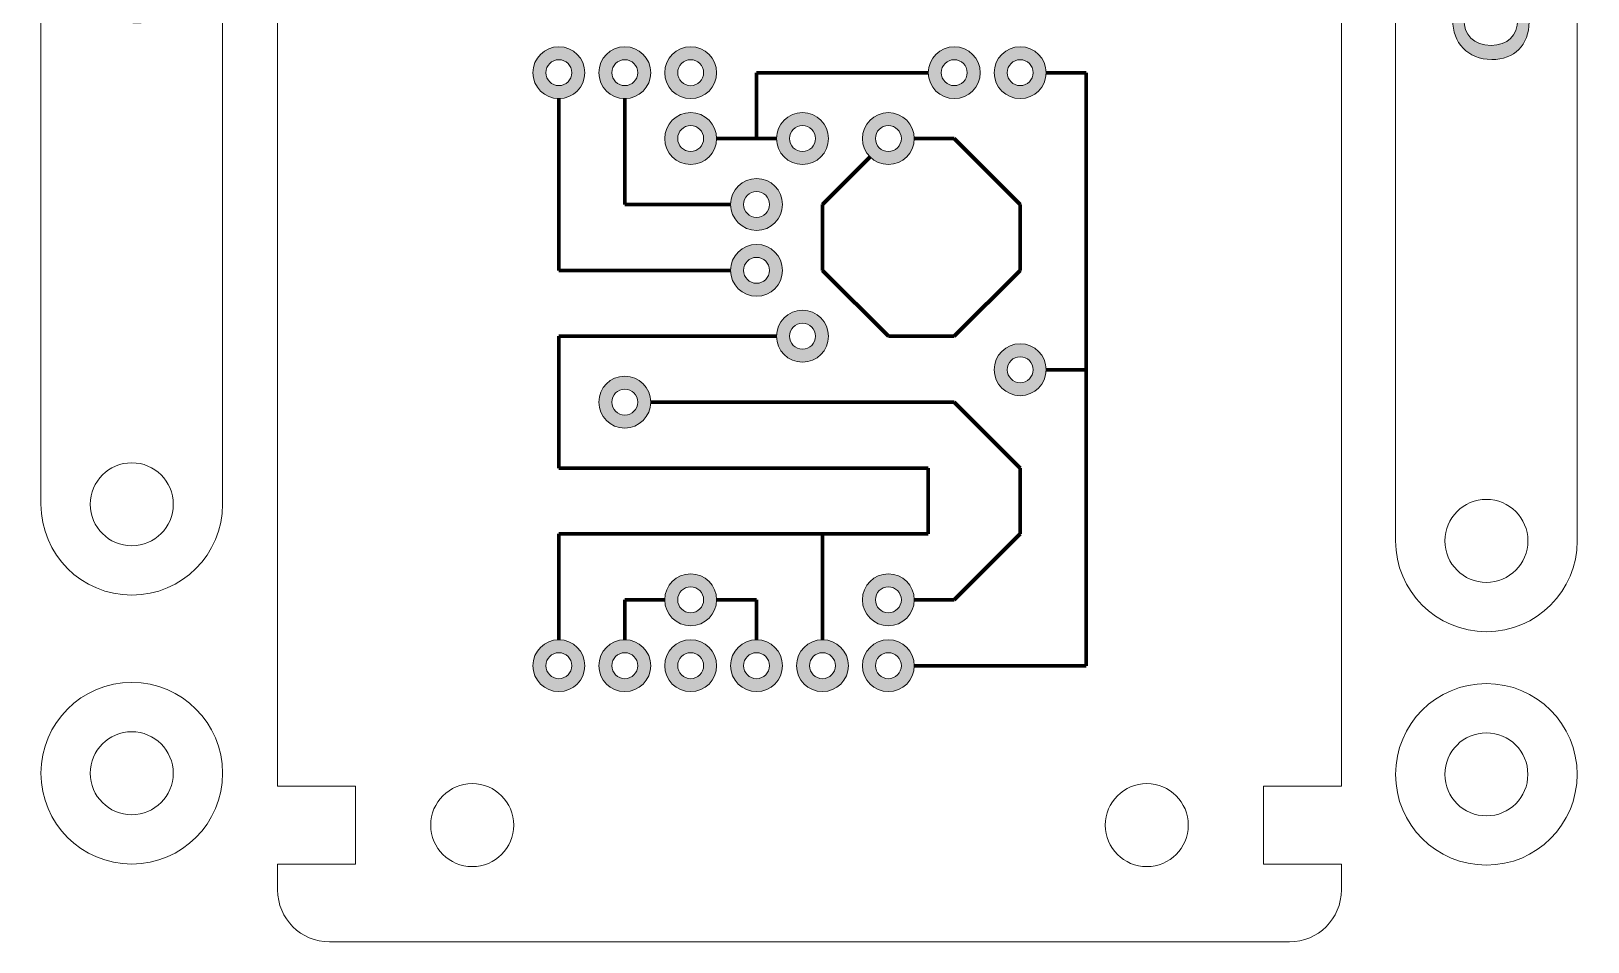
# Model space of a CAD drawing. Header units: inches. Extents: x 104 to 506, y 5 to 299.
# Drawn here: x 362.7 to 422.7, y 16.9 to 52 of the extents above; entities that cross this region are included whole.
import ezdxf

# ---------------------------------------------------------------- set-up
doc = ezdxf.new("R2010")
doc.units = ezdxf.units.IN
doc.header["$MEASUREMENT"] = 0
doc.layers.add('Ebene 1', color=7, linetype='Continuous')

# ---------------------------------------------------------------- blocks, each defined once
blk = doc.blocks.new('block 50')
at = {"layer": 'Ebene 1', "lineweight": 0}
for points in [[(363.109, 23.424), (363.109, 25.357), (364.676, 26.924), (366.608, 26.924), (368.541, 26.924), (370.109, 25.357), (370.109, 23.424), (370.109, 21.491), (368.541, 19.924), (366.608, 19.924), (364.676, 19.924), (363.109, 21.491), (363.109, 23.424)], [(365.009, 23.424), (365.009, 24.308), (365.725, 25.024), (366.608, 25.024), (367.492, 25.024), (368.208, 24.308), (368.208, 23.424), (368.208, 22.541), (367.492, 21.824), (366.608, 21.824), (365.725, 21.824), (365.009, 22.541), (365.009, 23.424)]]:
    blk.add_open_spline(points, degree=3, knots=[0, 0, 0, 0, 1, 1, 1, 2, 2, 2, 3, 3, 3, 4, 4, 4, 4], dxfattribs=at)
blk = doc.blocks.new('block 75')
at = {"layer": 'Ebene 1', "lineweight": 0}
for points in [[(415.319, 23.381), (415.319, 25.315), (416.886, 26.881), (418.819, 26.881), (420.752, 26.881), (422.319, 25.315), (422.319, 23.381), (422.319, 21.448), (420.752, 19.882), (418.819, 19.882), (416.886, 19.882), (415.319, 21.448), (415.319, 23.381)], [(417.219, 23.381), (417.219, 24.265), (417.936, 24.982), (418.819, 24.982), (419.703, 24.982), (420.419, 24.265), (420.419, 23.381), (420.419, 22.498), (419.703, 21.781), (418.819, 21.781), (417.936, 21.781), (417.219, 22.498), (417.219, 23.381)]]:
    blk.add_open_spline(points, degree=3, knots=[0, 0, 0, 0, 1, 1, 1, 2, 2, 2, 3, 3, 3, 4, 4, 4, 4], dxfattribs=at)
blk = doc.blocks.new('block 97')
at = {"layer": 'Ebene 1'}
h = blk.add_hatch(color=250, dxfattribs=at)
h.dxf.hatch_style = 2
edge = h.paths.add_edge_path()
edge.add_spline(control_points=[(420.335, 53.131), (420.399, 53.008), (420.463, 52.737), (420.463, 52.394), (420.463, 51.489), (419.895, 50.939), (419.028, 50.939), (418.089, 50.939), (417.522, 51.59), (417.522, 52.462), (417.522, 52.805), (417.594, 53.05), (417.649, 53.156), (417.649, 53.156), (418.064, 53.042), (418.064, 53.042), (418.004, 52.906), (417.953, 52.72), (417.953, 52.483), (417.953, 51.903), (418.317, 51.485), (419.003, 51.485), (419.629, 51.485), (420.031, 51.853), (420.031, 52.479), (420.031, 52.691), (419.989, 52.91), (419.925, 53.046), (419.925, 53.046), (420.335, 53.131), (420.335, 53.131)], knot_values=[0, 0, 0, 0, 1, 1, 1, 2, 2, 2, 3, 3, 3, 4, 4, 4, 5, 5, 5, 6, 6, 6, 7, 7, 7, 8, 8, 8, 9, 9, 9, 10, 10, 10, 10], degree=3, periodic=1)
at = {"layer": 'Ebene 1', "lineweight": 0}
blk.add_open_spline([(420.335, 53.131), (420.399, 53.008), (420.463, 52.737), (420.463, 52.394), (420.463, 51.489), (419.895, 50.939), (419.028, 50.939), (418.089, 50.939), (417.522, 51.59), (417.522, 52.462), (417.522, 52.805), (417.594, 53.05), (417.649, 53.156), (417.649, 53.156), (418.064, 53.042), (418.064, 53.042), (418.004, 52.906), (417.953, 52.72), (417.953, 52.483), (417.953, 51.903), (418.317, 51.485), (419.003, 51.485), (419.629, 51.485), (420.031, 51.853), (420.031, 52.479), (420.031, 52.691), (419.989, 52.91), (419.925, 53.046), (419.925, 53.046), (420.335, 53.131), (420.335, 53.131)], degree=3, knots=[0, 0, 0, 0, 1, 1, 1, 2, 2, 2, 3, 3, 3, 4, 4, 4, 5, 5, 5, 6, 6, 6, 7, 7, 7, 8, 8, 8, 9, 9, 9, 10, 10, 10, 10], dxfattribs=at)
blk = doc.blocks.new('block 96')
at = {"layer": 'Ebene 1', "lineweight": 0}
for points, knots in [([(418.82, 75.181), (420.753, 75.181), (422.32, 73.614), (422.32, 71.681), (422.32, 71.681), (422.32, 32.381), (422.32, 32.381), (422.32, 30.448), (420.753, 28.881), (418.82, 28.881), (418.82, 28.881), (418.82, 28.881), (418.82, 28.881), (416.887, 28.881), (415.32, 30.448), (415.32, 32.381), (415.32, 32.381), (415.32, 71.681), (415.32, 71.681), (415.32, 73.614), (416.887, 75.181), (418.82, 75.181), (418.82, 75.181), (418.82, 75.181), (418.82, 75.181)], [0, 0, 0, 0, 1, 1, 1, 2, 2, 2, 3, 3, 3, 4, 4, 4, 5, 5, 5, 6, 6, 6, 7, 7, 7, 8, 8, 8, 8]), ([(418.82, 73.281), (419.704, 73.281), (420.42, 72.565), (420.42, 71.681), (420.42, 70.797), (419.704, 70.081), (418.82, 70.081), (417.936, 70.081), (417.22, 70.797), (417.22, 71.681), (417.22, 72.565), (417.936, 73.281), (418.82, 73.281)], [0, 0, 0, 0, 1, 1, 1, 2, 2, 2, 3, 3, 3, 4, 4, 4, 4]), ([(418.82, 33.981), (419.704, 33.981), (420.42, 33.264), (420.42, 32.381), (420.42, 31.497), (419.704, 30.781), (418.82, 30.781), (417.936, 30.781), (417.22, 31.497), (417.22, 32.381), (417.22, 33.264), (417.936, 33.981), (418.82, 33.981)], [0, 0, 0, 0, 1, 1, 1, 2, 2, 2, 3, 3, 3, 4, 4, 4, 4])]:
    blk.add_open_spline(points, degree=3, knots=knots, dxfattribs=at)
at = {"layer": 'Ebene 1'}
blk.add_blockref('block 97', (0, 0), dxfattribs=at)
blk = doc.blocks.new('block 105')
at = {"layer": 'Ebene 1'}
h = blk.add_hatch(color=250, dxfattribs=at)
h.dxf.hatch_style = 2
edge = h.paths.add_edge_path()
edge.add_spline(control_points=[(368.124, 54.542), (368.188, 54.419), (368.251, 54.148), (368.251, 53.806), (368.251, 52.9), (367.684, 52.35), (366.817, 52.35), (365.878, 52.35), (365.311, 53.001), (365.311, 53.873), (365.311, 54.216), (365.383, 54.461), (365.438, 54.567), (365.438, 54.567), (365.853, 54.453), (365.853, 54.453), (365.793, 54.317), (365.742, 54.131), (365.742, 53.894), (365.742, 53.315), (366.106, 52.896), (366.792, 52.896), (367.418, 52.896), (367.82, 53.264), (367.82, 53.89), (367.82, 54.102), (367.778, 54.322), (367.714, 54.457), (367.714, 54.457), (368.124, 54.542), (368.124, 54.542)], knot_values=[0, 0, 0, 0, 1, 1, 1, 2, 2, 2, 3, 3, 3, 4, 4, 4, 5, 5, 5, 6, 6, 6, 7, 7, 7, 8, 8, 8, 9, 9, 9, 10, 10, 10, 10], degree=3, periodic=1)
at = {"layer": 'Ebene 1', "lineweight": 0}
blk.add_open_spline([(368.124, 54.542), (368.188, 54.419), (368.251, 54.148), (368.251, 53.806), (368.251, 52.9), (367.684, 52.35), (366.817, 52.35), (365.878, 52.35), (365.311, 53.001), (365.311, 53.873), (365.311, 54.216), (365.383, 54.461), (365.438, 54.567), (365.438, 54.567), (365.853, 54.453), (365.853, 54.453), (365.793, 54.317), (365.742, 54.131), (365.742, 53.894), (365.742, 53.315), (366.106, 52.896), (366.792, 52.896), (367.418, 52.896), (367.82, 53.264), (367.82, 53.89), (367.82, 54.102), (367.778, 54.322), (367.714, 54.457), (367.714, 54.457), (368.124, 54.542), (368.124, 54.542)], degree=3, knots=[0, 0, 0, 0, 1, 1, 1, 2, 2, 2, 3, 3, 3, 4, 4, 4, 5, 5, 5, 6, 6, 6, 7, 7, 7, 8, 8, 8, 9, 9, 9, 10, 10, 10, 10], dxfattribs=at)
blk = doc.blocks.new('block 104')
at = {"layer": 'Ebene 1', "lineweight": 0}
for points, knots in [([(366.609, 76.592), (368.542, 76.592), (370.109, 75.025), (370.109, 73.093), (370.109, 73.093), (370.109, 33.792), (370.109, 33.792), (370.109, 31.859), (368.542, 30.292), (366.609, 30.292), (366.609, 30.292), (366.609, 30.292), (366.609, 30.292), (364.676, 30.292), (363.109, 31.859), (363.109, 33.792), (363.109, 33.792), (363.109, 73.093), (363.109, 73.093), (363.109, 75.025), (364.676, 76.592), (366.609, 76.592), (366.609, 76.592), (366.609, 76.592), (366.609, 76.592)], [0, 0, 0, 0, 1, 1, 1, 2, 2, 2, 3, 3, 3, 4, 4, 4, 5, 5, 5, 6, 6, 6, 7, 7, 7, 8, 8, 8, 8]), ([(366.609, 74.692), (367.492, 74.692), (368.209, 73.976), (368.209, 73.093), (368.209, 72.209), (367.492, 71.492), (366.609, 71.492), (365.725, 71.492), (365.009, 72.209), (365.009, 73.093), (365.009, 73.976), (365.725, 74.692), (366.609, 74.692)], [0, 0, 0, 0, 1, 1, 1, 2, 2, 2, 3, 3, 3, 4, 4, 4, 4]), ([(366.609, 35.392), (367.492, 35.392), (368.209, 34.676), (368.209, 33.792), (368.209, 32.908), (367.492, 32.192), (366.609, 32.192), (365.725, 32.192), (365.009, 32.908), (365.009, 33.792), (365.009, 34.676), (365.725, 35.392), (366.609, 35.392)], [0, 0, 0, 0, 1, 1, 1, 2, 2, 2, 3, 3, 3, 4, 4, 4, 4])]:
    blk.add_open_spline(points, degree=3, knots=knots, dxfattribs=at)
at = {"layer": 'Ebene 1'}
blk.add_blockref('block 105', (0, 0), dxfattribs=at)
blk = doc.blocks.new('block 213')
at = {"layer": 'Ebene 1'}
h = blk.add_hatch(color=250, dxfattribs=at)
h.dxf.hatch_style = 2
edge = h.paths.add_edge_path()
edge.add_spline(control_points=[(382.071, 50.431), (382.071, 49.879), (382.519, 49.431), (383.071, 49.431), (383.623, 49.431), (384.071, 49.879), (384.071, 50.431), (384.071, 50.983), (383.623, 51.431), (383.071, 51.431), (382.519, 51.431), (382.071, 50.983), (382.071, 50.431)], knot_values=[0, 0, 0, 0, 1, 1, 1, 2, 2, 2, 3, 3, 3, 4, 4, 4, 4], degree=3, periodic=1)
edge = h.paths.add_edge_path()
edge.add_spline(control_points=[(383.571, 50.431), (383.571, 50.155), (383.347, 49.931), (383.071, 49.931), (382.795, 49.931), (382.571, 50.155), (382.571, 50.431), (382.571, 50.707), (382.795, 50.931), (383.071, 50.931), (383.347, 50.931), (383.571, 50.707), (383.571, 50.431)], knot_values=[0, 0, 0, 0, 1, 1, 1, 2, 2, 2, 3, 3, 3, 4, 4, 4, 4], degree=3, periodic=1)
h = blk.add_hatch(color=250, dxfattribs=at)
h.dxf.hatch_style = 2
edge = h.paths.add_edge_path()
edge.add_spline(control_points=[(384.611, 50.431), (384.611, 49.879), (385.058, 49.431), (385.611, 49.431), (386.164, 49.431), (386.611, 49.879), (386.611, 50.431), (386.611, 50.983), (386.164, 51.431), (385.611, 51.431), (385.058, 51.431), (384.611, 50.983), (384.611, 50.431)], knot_values=[0, 0, 0, 0, 1, 1, 1, 2, 2, 2, 3, 3, 3, 4, 4, 4, 4], degree=3, periodic=1)
edge = h.paths.add_edge_path()
edge.add_spline(control_points=[(386.111, 50.431), (386.111, 50.155), (385.887, 49.931), (385.611, 49.931), (385.335, 49.931), (385.111, 50.155), (385.111, 50.431), (385.111, 50.707), (385.335, 50.931), (385.611, 50.931), (385.887, 50.931), (386.111, 50.707), (386.111, 50.431)], knot_values=[0, 0, 0, 0, 1, 1, 1, 2, 2, 2, 3, 3, 3, 4, 4, 4, 4], degree=3, periodic=1)
h = blk.add_hatch(color=250, dxfattribs=at)
h.dxf.hatch_style = 2
edge = h.paths.add_edge_path()
edge.add_spline(control_points=[(387.151, 50.431), (387.151, 49.879), (387.599, 49.431), (388.151, 49.431), (388.703, 49.431), (389.151, 49.879), (389.151, 50.431), (389.151, 50.983), (388.703, 51.43), (388.151, 51.43), (387.599, 51.43), (387.151, 50.983), (387.151, 50.431)], knot_values=[0, 0, 0, 0, 1, 1, 1, 2, 2, 2, 3, 3, 3, 4, 4, 4, 4], degree=3, periodic=1)
edge = h.paths.add_edge_path()
edge.add_spline(control_points=[(388.651, 50.431), (388.651, 50.154), (388.427, 49.93), (388.151, 49.93), (387.875, 49.93), (387.651, 50.154), (387.651, 50.431), (387.651, 50.707), (387.875, 50.931), (388.151, 50.931), (388.427, 50.931), (388.651, 50.707), (388.651, 50.431)], knot_values=[0, 0, 0, 0, 1, 1, 1, 2, 2, 2, 3, 3, 3, 4, 4, 4, 4], degree=3, periodic=1)
h = blk.add_hatch(color=250, dxfattribs=at)
h.dxf.hatch_style = 2
edge = h.paths.add_edge_path()
edge.add_spline(control_points=[(397.311, 50.431), (397.311, 49.879), (397.758, 49.431), (398.311, 49.431), (398.864, 49.431), (399.311, 49.879), (399.311, 50.431), (399.311, 50.983), (398.864, 51.431), (398.311, 51.431), (397.758, 51.431), (397.311, 50.983), (397.311, 50.431)], knot_values=[0, 0, 0, 0, 1, 1, 1, 2, 2, 2, 3, 3, 3, 4, 4, 4, 4], degree=3, periodic=1)
edge = h.paths.add_edge_path()
edge.add_spline(control_points=[(398.811, 50.431), (398.811, 50.155), (398.587, 49.931), (398.311, 49.931), (398.035, 49.931), (397.811, 50.155), (397.811, 50.431), (397.811, 50.707), (398.035, 50.931), (398.311, 50.931), (398.587, 50.931), (398.811, 50.707), (398.811, 50.431)], knot_values=[0, 0, 0, 0, 1, 1, 1, 2, 2, 2, 3, 3, 3, 4, 4, 4, 4], degree=3, periodic=1)
h = blk.add_hatch(color=250, dxfattribs=at)
h.dxf.hatch_style = 2
edge = h.paths.add_edge_path()
edge.add_spline(control_points=[(399.851, 50.431), (399.851, 49.879), (400.299, 49.431), (400.851, 49.431), (401.403, 49.431), (401.851, 49.879), (401.851, 50.431), (401.851, 50.983), (401.403, 51.431), (400.851, 51.431), (400.299, 51.431), (399.851, 50.983), (399.851, 50.431)], knot_values=[0, 0, 0, 0, 1, 1, 1, 2, 2, 2, 3, 3, 3, 4, 4, 4, 4], degree=3, periodic=1)
edge = h.paths.add_edge_path()
edge.add_spline(control_points=[(401.351, 50.431), (401.351, 50.155), (401.128, 49.931), (400.851, 49.931), (400.575, 49.931), (400.351, 50.155), (400.351, 50.431), (400.351, 50.707), (400.575, 50.931), (400.851, 50.931), (401.128, 50.931), (401.351, 50.707), (401.351, 50.431)], knot_values=[0, 0, 0, 0, 1, 1, 1, 2, 2, 2, 3, 3, 3, 4, 4, 4, 4], degree=3, periodic=1)
h = blk.add_hatch(color=250, dxfattribs=at)
h.dxf.hatch_style = 2
edge = h.paths.add_edge_path()
edge.add_spline(control_points=[(387.151, 47.891), (387.151, 47.338), (387.599, 46.891), (388.151, 46.891), (388.703, 46.891), (389.151, 47.338), (389.151, 47.891), (389.151, 48.443), (388.703, 48.891), (388.151, 48.891), (387.599, 48.891), (387.151, 48.443), (387.151, 47.891)], knot_values=[0, 0, 0, 0, 1, 1, 1, 2, 2, 2, 3, 3, 3, 4, 4, 4, 4], degree=3, periodic=1)
edge = h.paths.add_edge_path()
edge.add_spline(control_points=[(388.651, 47.89), (388.651, 47.615), (388.427, 47.391), (388.151, 47.391), (387.875, 47.391), (387.651, 47.615), (387.651, 47.89), (387.651, 48.167), (387.875, 48.391), (388.151, 48.391), (388.427, 48.391), (388.651, 48.167), (388.651, 47.89)], knot_values=[0, 0, 0, 0, 1, 1, 1, 2, 2, 2, 3, 3, 3, 4, 4, 4, 4], degree=3, periodic=1)
h = blk.add_hatch(color=250, dxfattribs=at)
h.dxf.hatch_style = 2
edge = h.paths.add_edge_path()
edge.add_spline(control_points=[(391.461, 47.891), (391.461, 47.339), (391.909, 46.891), (392.461, 46.891), (393.013, 46.891), (393.461, 47.339), (393.461, 47.891), (393.461, 48.444), (393.013, 48.891), (392.461, 48.891), (391.909, 48.891), (391.461, 48.444), (391.461, 47.891)], knot_values=[0, 0, 0, 0, 1, 1, 1, 2, 2, 2, 3, 3, 3, 4, 4, 4, 4], degree=3, periodic=1)
edge = h.paths.add_edge_path()
edge.add_spline(control_points=[(392.961, 47.891), (392.961, 47.615), (392.737, 47.391), (392.461, 47.391), (392.185, 47.391), (391.961, 47.615), (391.961, 47.891), (391.961, 48.167), (392.185, 48.391), (392.461, 48.391), (392.737, 48.391), (392.961, 48.167), (392.961, 47.891)], knot_values=[0, 0, 0, 0, 1, 1, 1, 2, 2, 2, 3, 3, 3, 4, 4, 4, 4], degree=3, periodic=1)
h = blk.add_hatch(color=250, dxfattribs=at)
h.dxf.hatch_style = 2
edge = h.paths.add_edge_path()
edge.add_spline(control_points=[(394.771, 47.89), (394.771, 47.338), (395.219, 46.891), (395.771, 46.891), (396.323, 46.891), (396.771, 47.338), (396.771, 47.89), (396.771, 48.443), (396.323, 48.89), (395.771, 48.89), (395.219, 48.89), (394.771, 48.443), (394.771, 47.89)], knot_values=[0, 0, 0, 0, 1, 1, 1, 2, 2, 2, 3, 3, 3, 4, 4, 4, 4], degree=3, periodic=1)
edge = h.paths.add_edge_path()
edge.add_spline(control_points=[(396.271, 47.89), (396.271, 47.614), (396.047, 47.39), (395.771, 47.39), (395.495, 47.39), (395.271, 47.614), (395.271, 47.89), (395.271, 48.167), (395.495, 48.391), (395.771, 48.391), (396.047, 48.391), (396.271, 48.167), (396.271, 47.89)], knot_values=[0, 0, 0, 0, 1, 1, 1, 2, 2, 2, 3, 3, 3, 4, 4, 4, 4], degree=3, periodic=1)
h = blk.add_hatch(color=250, dxfattribs=at)
h.dxf.hatch_style = 2
edge = h.paths.add_edge_path()
edge.add_spline(control_points=[(389.691, 45.351), (389.691, 44.799), (390.138, 44.351), (390.691, 44.351), (391.244, 44.351), (391.691, 44.799), (391.691, 45.351), (391.691, 45.903), (391.244, 46.351), (390.691, 46.351), (390.138, 46.351), (389.691, 45.903), (389.691, 45.351)], knot_values=[0, 0, 0, 0, 1, 1, 1, 2, 2, 2, 3, 3, 3, 4, 4, 4, 4], degree=3, periodic=1)
edge = h.paths.add_edge_path()
edge.add_spline(control_points=[(391.191, 45.351), (391.191, 45.075), (390.967, 44.851), (390.691, 44.851), (390.415, 44.851), (390.191, 45.075), (390.191, 45.351), (390.191, 45.627), (390.415, 45.851), (390.691, 45.851), (390.967, 45.851), (391.191, 45.627), (391.191, 45.351)], knot_values=[0, 0, 0, 0, 1, 1, 1, 2, 2, 2, 3, 3, 3, 4, 4, 4, 4], degree=3, periodic=1)
h = blk.add_hatch(color=250, dxfattribs=at)
h.dxf.hatch_style = 2
edge = h.paths.add_edge_path()
edge.add_spline(control_points=[(389.691, 42.811), (389.691, 42.258), (390.138, 41.81), (390.691, 41.81), (391.244, 41.81), (391.691, 42.258), (391.691, 42.811), (391.691, 43.363), (391.244, 43.811), (390.691, 43.811), (390.138, 43.811), (389.691, 43.363), (389.691, 42.811)], knot_values=[0, 0, 0, 0, 1, 1, 1, 2, 2, 2, 3, 3, 3, 4, 4, 4, 4], degree=3, periodic=1)
edge = h.paths.add_edge_path()
edge.add_spline(control_points=[(391.191, 42.81), (391.191, 42.535), (390.967, 42.311), (390.691, 42.311), (390.415, 42.311), (390.191, 42.535), (390.191, 42.81), (390.191, 43.086), (390.415, 43.31), (390.691, 43.31), (390.967, 43.31), (391.191, 43.086), (391.191, 42.81)], knot_values=[0, 0, 0, 0, 1, 1, 1, 2, 2, 2, 3, 3, 3, 4, 4, 4, 4], degree=3, periodic=1)
h = blk.add_hatch(color=250, dxfattribs=at)
h.dxf.hatch_style = 2
edge = h.paths.add_edge_path()
edge.add_spline(control_points=[(391.461, 40.271), (391.461, 39.719), (391.909, 39.271), (392.461, 39.271), (393.013, 39.271), (393.461, 39.719), (393.461, 40.271), (393.461, 40.823), (393.013, 41.271), (392.461, 41.271), (391.909, 41.271), (391.461, 40.823), (391.461, 40.271)], knot_values=[0, 0, 0, 0, 1, 1, 1, 2, 2, 2, 3, 3, 3, 4, 4, 4, 4], degree=3, periodic=1)
edge = h.paths.add_edge_path()
edge.add_spline(control_points=[(392.961, 40.27), (392.961, 39.995), (392.737, 39.771), (392.461, 39.771), (392.185, 39.771), (391.961, 39.995), (391.961, 40.27), (391.961, 40.547), (392.185, 40.771), (392.461, 40.771), (392.737, 40.771), (392.961, 40.547), (392.961, 40.27)], knot_values=[0, 0, 0, 0, 1, 1, 1, 2, 2, 2, 3, 3, 3, 4, 4, 4, 4], degree=3, periodic=1)
h = blk.add_hatch(color=250, dxfattribs=at)
h.dxf.hatch_style = 2
edge = h.paths.add_edge_path()
edge.add_spline(control_points=[(399.851, 38.979), (399.851, 38.427), (400.299, 37.979), (400.851, 37.979), (401.403, 37.979), (401.851, 38.427), (401.851, 38.979), (401.851, 39.532), (401.403, 39.979), (400.851, 39.979), (400.299, 39.979), (399.851, 39.532), (399.851, 38.979)], knot_values=[0, 0, 0, 0, 1, 1, 1, 2, 2, 2, 3, 3, 3, 4, 4, 4, 4], degree=3, periodic=1)
edge = h.paths.add_edge_path()
edge.add_spline(control_points=[(401.351, 38.979), (401.351, 38.703), (401.128, 38.479), (400.851, 38.479), (400.575, 38.479), (400.351, 38.703), (400.351, 38.979), (400.351, 39.255), (400.575, 39.479), (400.851, 39.479), (401.128, 39.479), (401.351, 39.255), (401.351, 38.979)], knot_values=[0, 0, 0, 0, 1, 1, 1, 2, 2, 2, 3, 3, 3, 4, 4, 4, 4], degree=3, periodic=1)
h = blk.add_hatch(color=250, dxfattribs=at)
h.dxf.hatch_style = 2
edge = h.paths.add_edge_path()
edge.add_spline(control_points=[(384.611, 37.731), (384.611, 37.179), (385.058, 36.73), (385.611, 36.73), (386.164, 36.73), (386.611, 37.179), (386.611, 37.731), (386.611, 38.283), (386.164, 38.731), (385.611, 38.731), (385.058, 38.731), (384.611, 38.283), (384.611, 37.731)], knot_values=[0, 0, 0, 0, 1, 1, 1, 2, 2, 2, 3, 3, 3, 4, 4, 4, 4], degree=3, periodic=1)
edge = h.paths.add_edge_path()
edge.add_spline(control_points=[(386.111, 37.731), (386.111, 37.455), (385.887, 37.231), (385.611, 37.231), (385.335, 37.231), (385.111, 37.455), (385.111, 37.731), (385.111, 38.007), (385.335, 38.231), (385.611, 38.231), (385.887, 38.231), (386.111, 38.007), (386.111, 37.731)], knot_values=[0, 0, 0, 0, 1, 1, 1, 2, 2, 2, 3, 3, 3, 4, 4, 4, 4], degree=3, periodic=1)
h = blk.add_hatch(color=250, dxfattribs=at)
h.dxf.hatch_style = 2
edge = h.paths.add_edge_path()
edge.add_spline(control_points=[(387.151, 30.11), (387.151, 29.558), (387.599, 29.11), (388.151, 29.11), (388.703, 29.11), (389.151, 29.558), (389.151, 30.11), (389.151, 30.662), (388.703, 31.11), (388.151, 31.11), (387.599, 31.11), (387.151, 30.662), (387.151, 30.11)], knot_values=[0, 0, 0, 0, 1, 1, 1, 2, 2, 2, 3, 3, 3, 4, 4, 4, 4], degree=3, periodic=1)
edge = h.paths.add_edge_path()
edge.add_spline(control_points=[(388.651, 30.109), (388.651, 29.834), (388.428, 29.61), (388.151, 29.61), (387.875, 29.61), (387.651, 29.834), (387.651, 30.109), (387.651, 30.386), (387.875, 30.61), (388.151, 30.61), (388.428, 30.61), (388.651, 30.386), (388.651, 30.109)], knot_values=[0, 0, 0, 0, 1, 1, 1, 2, 2, 2, 3, 3, 3, 4, 4, 4, 4], degree=3, periodic=1)
h = blk.add_hatch(color=250, dxfattribs=at)
h.dxf.hatch_style = 2
edge = h.paths.add_edge_path()
edge.add_spline(control_points=[(394.771, 30.11), (394.771, 29.558), (395.219, 29.11), (395.771, 29.11), (396.323, 29.11), (396.771, 29.558), (396.771, 30.11), (396.771, 30.662), (396.323, 31.11), (395.771, 31.11), (395.219, 31.11), (394.771, 30.662), (394.771, 30.11)], knot_values=[0, 0, 0, 0, 1, 1, 1, 2, 2, 2, 3, 3, 3, 4, 4, 4, 4], degree=3, periodic=1)
edge = h.paths.add_edge_path()
edge.add_spline(control_points=[(396.271, 30.109), (396.271, 29.834), (396.047, 29.61), (395.771, 29.61), (395.495, 29.61), (395.271, 29.834), (395.271, 30.109), (395.271, 30.386), (395.495, 30.61), (395.771, 30.61), (396.047, 30.61), (396.271, 30.386), (396.271, 30.109)], knot_values=[0, 0, 0, 0, 1, 1, 1, 2, 2, 2, 3, 3, 3, 4, 4, 4, 4], degree=3, periodic=1)
h = blk.add_hatch(color=250, dxfattribs=at)
h.dxf.hatch_style = 2
edge = h.paths.add_edge_path()
edge.add_spline(control_points=[(382.071, 27.57), (382.071, 27.019), (382.519, 26.571), (383.071, 26.571), (383.623, 26.571), (384.071, 27.019), (384.071, 27.57), (384.071, 28.123), (383.623, 28.57), (383.071, 28.57), (382.519, 28.57), (382.071, 28.123), (382.071, 27.57)], knot_values=[0, 0, 0, 0, 1, 1, 1, 2, 2, 2, 3, 3, 3, 4, 4, 4, 4], degree=3, periodic=1)
edge = h.paths.add_edge_path()
edge.add_spline(control_points=[(383.571, 27.57), (383.571, 27.294), (383.347, 27.07), (383.071, 27.07), (382.795, 27.07), (382.571, 27.294), (382.571, 27.57), (382.571, 27.847), (382.795, 28.071), (383.071, 28.071), (383.347, 28.071), (383.571, 27.847), (383.571, 27.57)], knot_values=[0, 0, 0, 0, 1, 1, 1, 2, 2, 2, 3, 3, 3, 4, 4, 4, 4], degree=3, periodic=1)
h = blk.add_hatch(color=250, dxfattribs=at)
h.dxf.hatch_style = 2
edge = h.paths.add_edge_path()
edge.add_spline(control_points=[(384.611, 27.57), (384.611, 27.019), (385.058, 26.571), (385.611, 26.571), (386.164, 26.571), (386.611, 27.019), (386.611, 27.57), (386.611, 28.123), (386.164, 28.57), (385.611, 28.57), (385.058, 28.57), (384.611, 28.123), (384.611, 27.57)], knot_values=[0, 0, 0, 0, 1, 1, 1, 2, 2, 2, 3, 3, 3, 4, 4, 4, 4], degree=3, periodic=1)
edge = h.paths.add_edge_path()
edge.add_spline(control_points=[(386.111, 27.57), (386.111, 27.294), (385.887, 27.07), (385.611, 27.07), (385.335, 27.07), (385.111, 27.294), (385.111, 27.57), (385.111, 27.847), (385.335, 28.071), (385.611, 28.071), (385.887, 28.071), (386.111, 27.847), (386.111, 27.57)], knot_values=[0, 0, 0, 0, 1, 1, 1, 2, 2, 2, 3, 3, 3, 4, 4, 4, 4], degree=3, periodic=1)
h = blk.add_hatch(color=250, dxfattribs=at)
h.dxf.hatch_style = 2
edge = h.paths.add_edge_path()
edge.add_spline(control_points=[(387.151, 27.57), (387.151, 27.019), (387.599, 26.571), (388.151, 26.571), (388.703, 26.571), (389.151, 27.019), (389.151, 27.57), (389.151, 28.123), (388.703, 28.57), (388.151, 28.57), (387.599, 28.57), (387.151, 28.123), (387.151, 27.57)], knot_values=[0, 0, 0, 0, 1, 1, 1, 2, 2, 2, 3, 3, 3, 4, 4, 4, 4], degree=3, periodic=1)
edge = h.paths.add_edge_path()
edge.add_spline(control_points=[(388.651, 27.57), (388.651, 27.294), (388.427, 27.07), (388.151, 27.07), (387.875, 27.07), (387.651, 27.294), (387.651, 27.57), (387.651, 27.847), (387.875, 28.071), (388.151, 28.071), (388.427, 28.071), (388.651, 27.847), (388.651, 27.57)], knot_values=[0, 0, 0, 0, 1, 1, 1, 2, 2, 2, 3, 3, 3, 4, 4, 4, 4], degree=3, periodic=1)
h = blk.add_hatch(color=250, dxfattribs=at)
h.dxf.hatch_style = 2
edge = h.paths.add_edge_path()
edge.add_spline(control_points=[(389.691, 27.57), (389.691, 27.019), (390.138, 26.571), (390.691, 26.571), (391.244, 26.571), (391.691, 27.019), (391.691, 27.57), (391.691, 28.123), (391.244, 28.57), (390.691, 28.57), (390.138, 28.57), (389.691, 28.123), (389.691, 27.57)], knot_values=[0, 0, 0, 0, 1, 1, 1, 2, 2, 2, 3, 3, 3, 4, 4, 4, 4], degree=3, periodic=1)
edge = h.paths.add_edge_path()
edge.add_spline(control_points=[(391.191, 27.57), (391.191, 27.294), (390.967, 27.07), (390.691, 27.07), (390.415, 27.07), (390.191, 27.294), (390.191, 27.57), (390.191, 27.847), (390.415, 28.071), (390.691, 28.071), (390.967, 28.071), (391.191, 27.847), (391.191, 27.57)], knot_values=[0, 0, 0, 0, 1, 1, 1, 2, 2, 2, 3, 3, 3, 4, 4, 4, 4], degree=3, periodic=1)
h = blk.add_hatch(color=250, dxfattribs=at)
h.dxf.hatch_style = 2
edge = h.paths.add_edge_path()
edge.add_spline(control_points=[(392.231, 27.57), (392.231, 27.019), (392.679, 26.571), (393.231, 26.571), (393.783, 26.571), (394.231, 27.019), (394.231, 27.57), (394.231, 28.123), (393.783, 28.57), (393.231, 28.57), (392.679, 28.57), (392.231, 28.123), (392.231, 27.57)], knot_values=[0, 0, 0, 0, 1, 1, 1, 2, 2, 2, 3, 3, 3, 4, 4, 4, 4], degree=3, periodic=1)
edge = h.paths.add_edge_path()
edge.add_spline(control_points=[(393.731, 27.57), (393.731, 27.294), (393.507, 27.07), (393.231, 27.07), (392.955, 27.07), (392.731, 27.294), (392.731, 27.57), (392.731, 27.847), (392.955, 28.071), (393.231, 28.071), (393.507, 28.071), (393.731, 27.847), (393.731, 27.57)], knot_values=[0, 0, 0, 0, 1, 1, 1, 2, 2, 2, 3, 3, 3, 4, 4, 4, 4], degree=3, periodic=1)
h = blk.add_hatch(color=250, dxfattribs=at)
h.dxf.hatch_style = 2
edge = h.paths.add_edge_path()
edge.add_spline(control_points=[(394.771, 27.57), (394.771, 27.019), (395.219, 26.571), (395.771, 26.571), (396.324, 26.571), (396.771, 27.019), (396.771, 27.57), (396.771, 28.123), (396.324, 28.57), (395.771, 28.57), (395.219, 28.57), (394.771, 28.123), (394.771, 27.57)], knot_values=[0, 0, 0, 0, 1, 1, 1, 2, 2, 2, 3, 3, 3, 4, 4, 4, 4], degree=3, periodic=1)
edge = h.paths.add_edge_path()
edge.add_spline(control_points=[(396.271, 27.57), (396.271, 27.294), (396.047, 27.07), (395.771, 27.07), (395.495, 27.07), (395.271, 27.294), (395.271, 27.57), (395.271, 27.847), (395.495, 28.071), (395.771, 28.071), (396.047, 28.071), (396.271, 27.847), (396.271, 27.57)], knot_values=[0, 0, 0, 0, 1, 1, 1, 2, 2, 2, 3, 3, 3, 4, 4, 4, 4], degree=3, periodic=1)
at = {"layer": 'Ebene 1', "color": 250, "lineweight": 100}
for points in [[(390.691, 47.891), (390.691, 50.431)], [(390.691, 50.431), (397.311, 50.431)], [(401.851, 50.431), (403.391, 50.431)], [(403.391, 27.57), (403.391, 50.431)], [(383.071, 42.811), (383.071, 49.431)], [(385.611, 45.351), (385.611, 49.431)], [(389.151, 47.891), (390.691, 47.891)], [(390.691, 47.891), (391.461, 47.891)], [(398.311, 47.89), (396.771, 47.89)], [(400.851, 45.351), (398.311, 47.89)], [(393.231, 45.351), (395.066, 47.181)], [(389.691, 45.351), (385.611, 45.351)], [(393.231, 42.81), (393.231, 45.351)], [(400.851, 42.81), (400.851, 45.351)], [(389.691, 42.811), (383.071, 42.811)], [(395.771, 40.27), (393.231, 42.81)], [(398.311, 40.27), (400.851, 42.81)], [(383.071, 35.19), (383.071, 40.271)], [(383.071, 40.271), (391.461, 40.271)], [(395.771, 40.27), (398.311, 40.27)], [(401.851, 38.979), (403.391, 38.979)], [(398.311, 37.731), (386.611, 37.731)], [(400.851, 35.19), (398.311, 37.731)], [(383.071, 35.19), (397.311, 35.19)], [(397.311, 32.65), (397.311, 35.19)], [(400.851, 32.65), (400.851, 35.19)], [(383.071, 28.57), (383.071, 32.65)], [(383.071, 32.65), (397.311, 32.65)], [(393.231, 32.225), (393.231, 32.65)], [(398.311, 30.109), (400.851, 32.65)], [(393.231, 28.57), (393.231, 32.225)], [(385.611, 30.109), (387.151, 30.11)], [(385.611, 28.57), (385.611, 30.109)], [(389.151, 30.11), (390.691, 30.109)], [(390.691, 30.109), (390.691, 28.57)], [(396.771, 30.11), (398.311, 30.109)], [(396.771, 27.57), (403.391, 27.57)]]:
    blk.add_lwpolyline(points, dxfattribs=at)
at = {"layer": 'Ebene 1', "lineweight": 0}
for points, knots in [([(372.231, 296.924), (372.231, 296.924), (372.231, 295.924), (372.231, 295.924), (372.231, 295.924), (375.231, 295.924), (375.231, 295.924), (375.231, 295.924), (375.231, 292.924), (375.231, 292.924), (375.231, 292.924), (372.231, 292.924), (372.231, 292.924), (372.231, 292.924), (372.231, 260.924), (372.231, 260.924), (372.231, 260.924), (375.231, 260.924), (375.231, 260.924), (375.231, 260.924), (375.231, 257.924), (375.231, 257.924), (375.231, 257.924), (372.231, 257.924), (372.231, 257.924), (372.231, 257.924), (372.231, 225.924), (372.231, 225.924), (372.231, 225.924), (375.231, 225.924), (375.231, 225.924), (375.231, 225.924), (375.231, 222.924), (375.231, 222.924), (375.231, 222.924), (372.231, 222.924), (372.231, 222.924), (372.231, 222.924), (372.231, 190.924), (372.231, 190.924), (372.231, 190.924), (375.231, 190.924), (375.231, 190.924), (375.231, 190.924), (375.231, 187.924), (375.231, 187.924), (375.231, 187.924), (372.231, 187.924), (372.231, 187.924), (372.231, 187.924), (362.731, 187.924), (362.731, 187.924), (362.731, 187.924), (362.731, 127.924), (362.731, 127.924), (362.731, 127.924), (372.231, 127.924), (372.231, 127.924), (372.231, 127.924), (375.231, 127.924), (375.231, 127.924), (375.231, 127.924), (375.231, 124.924), (375.231, 124.924), (375.231, 124.924), (372.231, 124.924), (372.231, 124.924), (372.231, 124.924), (372.231, 92.924), (372.231, 92.924), (372.231, 92.924), (375.231, 92.924), (375.231, 92.924), (375.231, 92.924), (375.231, 89.924), (375.231, 89.924), (375.231, 89.924), (372.231, 89.924), (372.231, 89.924), (372.231, 89.924), (372.231, 57.924), (372.231, 57.924), (372.231, 57.924), (375.231, 57.924), (375.231, 57.924), (375.231, 57.924), (375.231, 54.924), (375.231, 54.924), (375.231, 54.924), (372.231, 54.924), (372.231, 54.924), (372.231, 54.924), (372.231, 22.924), (372.231, 22.924), (372.231, 22.924), (375.231, 22.924), (375.231, 22.924), (375.231, 22.924), (375.231, 19.924), (375.231, 19.924), (375.231, 19.924), (372.231, 19.924), (372.231, 19.924), (372.231, 19.924), (372.231, 18.924), (372.231, 18.924), (372.231, 17.819), (373.126, 16.924), (374.231, 16.924), (374.231, 16.924), (411.231, 16.924), (411.231, 16.924), (412.335, 16.924), (413.231, 17.819), (413.231, 18.924), (413.231, 18.924), (413.231, 19.924), (413.231, 19.924), (413.231, 19.924), (410.231, 19.924), (410.231, 19.924), (410.231, 19.924), (410.231, 22.924), (410.231, 22.924), (410.231, 22.924), (413.231, 22.924), (413.231, 22.924), (413.231, 22.924), (413.231, 54.924), (413.231, 54.924), (413.231, 54.924), (410.231, 54.924), (410.231, 54.924), (410.231, 54.924), (410.231, 57.924), (410.231, 57.924), (410.231, 57.924), (413.231, 57.924), (413.231, 57.924), (413.231, 57.924), (413.231, 89.924), (413.231, 89.924), (413.231, 89.924), (410.231, 89.924), (410.231, 89.924), (410.231, 89.924), (410.231, 92.924), (410.231, 92.924), (410.231, 92.924), (413.231, 92.924), (413.231, 92.924), (413.231, 92.924), (413.231, 124.924), (413.231, 124.924), (413.231, 124.924), (410.231, 124.924), (410.231, 124.924), (410.231, 124.924), (410.231, 127.924), (410.231, 127.924), (410.231, 127.924), (413.231, 127.924), (413.231, 127.924), (413.231, 127.924), (422.731, 127.924), (422.731, 127.924), (422.731, 127.924), (422.731, 187.924), (422.731, 187.924), (422.731, 187.924), (413.231, 187.924), (413.231, 187.924), (413.231, 187.924), (410.231, 187.924), (410.231, 187.924), (410.231, 187.924), (410.231, 190.924), (410.231, 190.924), (410.231, 190.924), (413.231, 190.924), (413.231, 190.924), (413.231, 190.924), (413.231, 222.924), (413.231, 222.924), (413.231, 222.924), (410.231, 222.924), (410.231, 222.924), (410.231, 222.924), (410.231, 225.924), (410.231, 225.924), (410.231, 225.924), (413.231, 225.924), (413.231, 225.924), (413.231, 225.924), (413.231, 257.924), (413.231, 257.924), (413.231, 257.924), (410.231, 257.924), (410.231, 257.924), (410.231, 257.924), (410.231, 260.924), (410.231, 260.924), (410.231, 260.924), (413.231, 260.924), (413.231, 260.924), (413.231, 260.924), (413.231, 292.924), (413.231, 292.924), (413.231, 292.924), (410.231, 292.924), (410.231, 292.924), (410.231, 292.924), (410.231, 295.924), (410.231, 295.924), (410.231, 295.924), (413.231, 295.924), (413.231, 295.924), (413.231, 295.924), (413.231, 296.924), (413.231, 296.924), (413.231, 298.028), (412.335, 298.924), (411.231, 298.924), (411.231, 298.924), (374.231, 298.924), (374.231, 298.924), (373.126, 298.924), (372.231, 298.028), (372.231, 296.924)], [0, 0, 0, 0, 1, 1, 1, 2, 2, 2, 3, 3, 3, 4, 4, 4, 5, 5, 5, 6, 6, 6, 7, 7, 7, 8, 8, 8, 9, 9, 9, 10, 10, 10, 11, 11, 11, 12, 12, 12, 13, 13, 13, 14, 14, 14, 15, 15, 15, 16, 16, 16, 17, 17, 17, 18, 18, 18, 19, 19, 19, 20, 20, 20, 21, 21, 21, 22, 22, 22, 23, 23, 23, 24, 24, 24, 25, 25, 25, 26, 26, 26, 27, 27, 27, 28, 28, 28, 29, 29, 29, 30, 30, 30, 31, 31, 31, 32, 32, 32, 33, 33, 33, 34, 34, 34, 35, 35, 35, 36, 36, 36, 37, 37, 37, 38, 38, 38, 39, 39, 39, 40, 40, 40, 41, 41, 41, 42, 42, 42, 43, 43, 43, 44, 44, 44, 45, 45, 45, 46, 46, 46, 47, 47, 47, 48, 48, 48, 49, 49, 49, 50, 50, 50, 51, 51, 51, 52, 52, 52, 53, 53, 53, 54, 54, 54, 55, 55, 55, 56, 56, 56, 57, 57, 57, 58, 58, 58, 59, 59, 59, 60, 60, 60, 61, 61, 61, 62, 62, 62, 63, 63, 63, 64, 64, 64, 65, 65, 65, 66, 66, 66, 67, 67, 67, 68, 68, 68, 69, 69, 69, 70, 70, 70, 71, 71, 71, 72, 72, 72, 73, 73, 73, 74, 74, 74, 75, 75, 75, 76, 76, 76, 76]), ([(382.071, 50.431), (382.071, 49.879), (382.519, 49.431), (383.071, 49.431), (383.623, 49.431), (384.071, 49.879), (384.071, 50.431), (384.071, 50.983), (383.623, 51.431), (383.071, 51.431), (382.519, 51.431), (382.071, 50.983), (382.071, 50.431)], [0, 0, 0, 0, 1, 1, 1, 2, 2, 2, 3, 3, 3, 4, 4, 4, 4]), ([(384.611, 50.431), (384.611, 49.879), (385.058, 49.431), (385.611, 49.431), (386.164, 49.431), (386.611, 49.879), (386.611, 50.431), (386.611, 50.983), (386.164, 51.431), (385.611, 51.431), (385.058, 51.431), (384.611, 50.983), (384.611, 50.431)], [0, 0, 0, 0, 1, 1, 1, 2, 2, 2, 3, 3, 3, 4, 4, 4, 4]), ([(387.151, 50.431), (387.151, 49.879), (387.599, 49.431), (388.151, 49.431), (388.703, 49.431), (389.151, 49.879), (389.151, 50.431), (389.151, 50.983), (388.703, 51.43), (388.151, 51.43), (387.599, 51.43), (387.151, 50.983), (387.151, 50.431)], [0, 0, 0, 0, 1, 1, 1, 2, 2, 2, 3, 3, 3, 4, 4, 4, 4]), ([(397.311, 50.431), (397.311, 49.879), (397.758, 49.431), (398.311, 49.431), (398.864, 49.431), (399.311, 49.879), (399.311, 50.431), (399.311, 50.983), (398.864, 51.431), (398.311, 51.431), (397.758, 51.431), (397.311, 50.983), (397.311, 50.431)], [0, 0, 0, 0, 1, 1, 1, 2, 2, 2, 3, 3, 3, 4, 4, 4, 4]), ([(399.851, 50.431), (399.851, 49.879), (400.299, 49.431), (400.851, 49.431), (401.403, 49.431), (401.851, 49.879), (401.851, 50.431), (401.851, 50.983), (401.403, 51.431), (400.851, 51.431), (400.299, 51.431), (399.851, 50.983), (399.851, 50.431)], [0, 0, 0, 0, 1, 1, 1, 2, 2, 2, 3, 3, 3, 4, 4, 4, 4]), ([(383.571, 50.431), (383.571, 50.155), (383.347, 49.931), (383.071, 49.931), (382.795, 49.931), (382.571, 50.155), (382.571, 50.431), (382.571, 50.707), (382.795, 50.931), (383.071, 50.931), (383.347, 50.931), (383.571, 50.707), (383.571, 50.431)], [0, 0, 0, 0, 1, 1, 1, 2, 2, 2, 3, 3, 3, 4, 4, 4, 4]), ([(386.111, 50.431), (386.111, 50.155), (385.887, 49.931), (385.611, 49.931), (385.335, 49.931), (385.111, 50.155), (385.111, 50.431), (385.111, 50.707), (385.335, 50.931), (385.611, 50.931), (385.887, 50.931), (386.111, 50.707), (386.111, 50.431)], [0, 0, 0, 0, 1, 1, 1, 2, 2, 2, 3, 3, 3, 4, 4, 4, 4]), ([(388.651, 50.431), (388.651, 50.154), (388.427, 49.93), (388.151, 49.93), (387.875, 49.93), (387.651, 50.154), (387.651, 50.431), (387.651, 50.707), (387.875, 50.931), (388.151, 50.931), (388.427, 50.931), (388.651, 50.707), (388.651, 50.431)], [0, 0, 0, 0, 1, 1, 1, 2, 2, 2, 3, 3, 3, 4, 4, 4, 4]), ([(398.811, 50.431), (398.811, 50.155), (398.587, 49.931), (398.311, 49.931), (398.035, 49.931), (397.811, 50.155), (397.811, 50.431), (397.811, 50.707), (398.035, 50.931), (398.311, 50.931), (398.587, 50.931), (398.811, 50.707), (398.811, 50.431)], [0, 0, 0, 0, 1, 1, 1, 2, 2, 2, 3, 3, 3, 4, 4, 4, 4]), ([(401.351, 50.431), (401.351, 50.155), (401.128, 49.931), (400.851, 49.931), (400.575, 49.931), (400.351, 50.155), (400.351, 50.431), (400.351, 50.707), (400.575, 50.931), (400.851, 50.931), (401.128, 50.931), (401.351, 50.707), (401.351, 50.431)], [0, 0, 0, 0, 1, 1, 1, 2, 2, 2, 3, 3, 3, 4, 4, 4, 4]), ([(387.151, 47.891), (387.151, 47.338), (387.599, 46.891), (388.151, 46.891), (388.703, 46.891), (389.151, 47.338), (389.151, 47.891), (389.151, 48.443), (388.703, 48.891), (388.151, 48.891), (387.599, 48.891), (387.151, 48.443), (387.151, 47.891)], [0, 0, 0, 0, 1, 1, 1, 2, 2, 2, 3, 3, 3, 4, 4, 4, 4]), ([(391.461, 47.891), (391.461, 47.339), (391.909, 46.891), (392.461, 46.891), (393.013, 46.891), (393.461, 47.339), (393.461, 47.891), (393.461, 48.444), (393.013, 48.891), (392.461, 48.891), (391.909, 48.891), (391.461, 48.444), (391.461, 47.891)], [0, 0, 0, 0, 1, 1, 1, 2, 2, 2, 3, 3, 3, 4, 4, 4, 4]), ([(394.771, 47.89), (394.771, 47.338), (395.219, 46.891), (395.771, 46.891), (396.323, 46.891), (396.771, 47.338), (396.771, 47.89), (396.771, 48.443), (396.323, 48.89), (395.771, 48.89), (395.219, 48.89), (394.771, 48.443), (394.771, 47.89)], [0, 0, 0, 0, 1, 1, 1, 2, 2, 2, 3, 3, 3, 4, 4, 4, 4]), ([(388.651, 47.89), (388.651, 47.615), (388.427, 47.391), (388.151, 47.391), (387.875, 47.391), (387.651, 47.615), (387.651, 47.89), (387.651, 48.167), (387.875, 48.391), (388.151, 48.391), (388.427, 48.391), (388.651, 48.167), (388.651, 47.89)], [0, 0, 0, 0, 1, 1, 1, 2, 2, 2, 3, 3, 3, 4, 4, 4, 4]), ([(392.961, 47.891), (392.961, 47.615), (392.737, 47.391), (392.461, 47.391), (392.185, 47.391), (391.961, 47.615), (391.961, 47.891), (391.961, 48.167), (392.185, 48.391), (392.461, 48.391), (392.737, 48.391), (392.961, 48.167), (392.961, 47.891)], [0, 0, 0, 0, 1, 1, 1, 2, 2, 2, 3, 3, 3, 4, 4, 4, 4]), ([(396.271, 47.89), (396.271, 47.614), (396.047, 47.39), (395.771, 47.39), (395.495, 47.39), (395.271, 47.614), (395.271, 47.89), (395.271, 48.167), (395.495, 48.391), (395.771, 48.391), (396.047, 48.391), (396.271, 48.167), (396.271, 47.89)], [0, 0, 0, 0, 1, 1, 1, 2, 2, 2, 3, 3, 3, 4, 4, 4, 4]), ([(389.691, 45.351), (389.691, 44.799), (390.138, 44.351), (390.691, 44.351), (391.244, 44.351), (391.691, 44.799), (391.691, 45.351), (391.691, 45.903), (391.244, 46.351), (390.691, 46.351), (390.138, 46.351), (389.691, 45.903), (389.691, 45.351)], [0, 0, 0, 0, 1, 1, 1, 2, 2, 2, 3, 3, 3, 4, 4, 4, 4]), ([(391.191, 45.351), (391.191, 45.075), (390.967, 44.851), (390.691, 44.851), (390.415, 44.851), (390.191, 45.075), (390.191, 45.351), (390.191, 45.627), (390.415, 45.851), (390.691, 45.851), (390.967, 45.851), (391.191, 45.627), (391.191, 45.351)], [0, 0, 0, 0, 1, 1, 1, 2, 2, 2, 3, 3, 3, 4, 4, 4, 4]), ([(389.691, 42.811), (389.691, 42.258), (390.138, 41.81), (390.691, 41.81), (391.244, 41.81), (391.691, 42.258), (391.691, 42.811), (391.691, 43.363), (391.244, 43.811), (390.691, 43.811), (390.138, 43.811), (389.691, 43.363), (389.691, 42.811)], [0, 0, 0, 0, 1, 1, 1, 2, 2, 2, 3, 3, 3, 4, 4, 4, 4]), ([(391.191, 42.81), (391.191, 42.535), (390.967, 42.311), (390.691, 42.311), (390.415, 42.311), (390.191, 42.535), (390.191, 42.81), (390.191, 43.086), (390.415, 43.31), (390.691, 43.31), (390.967, 43.31), (391.191, 43.086), (391.191, 42.81)], [0, 0, 0, 0, 1, 1, 1, 2, 2, 2, 3, 3, 3, 4, 4, 4, 4]), ([(391.461, 40.271), (391.461, 39.719), (391.909, 39.271), (392.461, 39.271), (393.013, 39.271), (393.461, 39.719), (393.461, 40.271), (393.461, 40.823), (393.013, 41.271), (392.461, 41.271), (391.909, 41.271), (391.461, 40.823), (391.461, 40.271)], [0, 0, 0, 0, 1, 1, 1, 2, 2, 2, 3, 3, 3, 4, 4, 4, 4]), ([(392.961, 40.27), (392.961, 39.995), (392.737, 39.771), (392.461, 39.771), (392.185, 39.771), (391.961, 39.995), (391.961, 40.27), (391.961, 40.547), (392.185, 40.771), (392.461, 40.771), (392.737, 40.771), (392.961, 40.547), (392.961, 40.27)], [0, 0, 0, 0, 1, 1, 1, 2, 2, 2, 3, 3, 3, 4, 4, 4, 4]), ([(399.851, 38.979), (399.851, 38.427), (400.299, 37.979), (400.851, 37.979), (401.403, 37.979), (401.851, 38.427), (401.851, 38.979), (401.851, 39.532), (401.403, 39.979), (400.851, 39.979), (400.299, 39.979), (399.851, 39.532), (399.851, 38.979)], [0, 0, 0, 0, 1, 1, 1, 2, 2, 2, 3, 3, 3, 4, 4, 4, 4]), ([(401.351, 38.979), (401.351, 38.703), (401.128, 38.479), (400.851, 38.479), (400.575, 38.479), (400.351, 38.703), (400.351, 38.979), (400.351, 39.255), (400.575, 39.479), (400.851, 39.479), (401.128, 39.479), (401.351, 39.255), (401.351, 38.979)], [0, 0, 0, 0, 1, 1, 1, 2, 2, 2, 3, 3, 3, 4, 4, 4, 4]), ([(384.611, 37.731), (384.611, 37.179), (385.058, 36.73), (385.611, 36.73), (386.164, 36.73), (386.611, 37.179), (386.611, 37.731), (386.611, 38.283), (386.164, 38.731), (385.611, 38.731), (385.058, 38.731), (384.611, 38.283), (384.611, 37.731)], [0, 0, 0, 0, 1, 1, 1, 2, 2, 2, 3, 3, 3, 4, 4, 4, 4]), ([(386.111, 37.731), (386.111, 37.455), (385.887, 37.231), (385.611, 37.231), (385.335, 37.231), (385.111, 37.455), (385.111, 37.731), (385.111, 38.007), (385.335, 38.231), (385.611, 38.231), (385.887, 38.231), (386.111, 38.007), (386.111, 37.731)], [0, 0, 0, 0, 1, 1, 1, 2, 2, 2, 3, 3, 3, 4, 4, 4, 4]), ([(387.151, 30.11), (387.151, 29.558), (387.599, 29.11), (388.151, 29.11), (388.703, 29.11), (389.151, 29.558), (389.151, 30.11), (389.151, 30.662), (388.703, 31.11), (388.151, 31.11), (387.599, 31.11), (387.151, 30.662), (387.151, 30.11)], [0, 0, 0, 0, 1, 1, 1, 2, 2, 2, 3, 3, 3, 4, 4, 4, 4]), ([(388.651, 30.109), (388.651, 29.834), (388.428, 29.61), (388.151, 29.61), (387.875, 29.61), (387.651, 29.834), (387.651, 30.109), (387.651, 30.386), (387.875, 30.61), (388.151, 30.61), (388.428, 30.61), (388.651, 30.386), (388.651, 30.109)], [0, 0, 0, 0, 1, 1, 1, 2, 2, 2, 3, 3, 3, 4, 4, 4, 4]), ([(394.771, 30.11), (394.771, 29.558), (395.219, 29.11), (395.771, 29.11), (396.323, 29.11), (396.771, 29.558), (396.771, 30.11), (396.771, 30.662), (396.323, 31.11), (395.771, 31.11), (395.219, 31.11), (394.771, 30.662), (394.771, 30.11)], [0, 0, 0, 0, 1, 1, 1, 2, 2, 2, 3, 3, 3, 4, 4, 4, 4]), ([(396.271, 30.109), (396.271, 29.834), (396.047, 29.61), (395.771, 29.61), (395.495, 29.61), (395.271, 29.834), (395.271, 30.109), (395.271, 30.386), (395.495, 30.61), (395.771, 30.61), (396.047, 30.61), (396.271, 30.386), (396.271, 30.109)], [0, 0, 0, 0, 1, 1, 1, 2, 2, 2, 3, 3, 3, 4, 4, 4, 4]), ([(382.071, 27.57), (382.071, 27.019), (382.519, 26.571), (383.071, 26.571), (383.623, 26.571), (384.071, 27.019), (384.071, 27.57), (384.071, 28.123), (383.623, 28.57), (383.071, 28.57), (382.519, 28.57), (382.071, 28.123), (382.071, 27.57)], [0, 0, 0, 0, 1, 1, 1, 2, 2, 2, 3, 3, 3, 4, 4, 4, 4]), ([(384.611, 27.57), (384.611, 27.019), (385.058, 26.571), (385.611, 26.571), (386.164, 26.571), (386.611, 27.019), (386.611, 27.57), (386.611, 28.123), (386.164, 28.57), (385.611, 28.57), (385.058, 28.57), (384.611, 28.123), (384.611, 27.57)], [0, 0, 0, 0, 1, 1, 1, 2, 2, 2, 3, 3, 3, 4, 4, 4, 4]), ([(387.151, 27.57), (387.151, 27.019), (387.599, 26.571), (388.151, 26.571), (388.703, 26.571), (389.151, 27.019), (389.151, 27.57), (389.151, 28.123), (388.703, 28.57), (388.151, 28.57), (387.599, 28.57), (387.151, 28.123), (387.151, 27.57)], [0, 0, 0, 0, 1, 1, 1, 2, 2, 2, 3, 3, 3, 4, 4, 4, 4]), ([(389.691, 27.57), (389.691, 27.019), (390.138, 26.571), (390.691, 26.571), (391.244, 26.571), (391.691, 27.019), (391.691, 27.57), (391.691, 28.123), (391.244, 28.57), (390.691, 28.57), (390.138, 28.57), (389.691, 28.123), (389.691, 27.57)], [0, 0, 0, 0, 1, 1, 1, 2, 2, 2, 3, 3, 3, 4, 4, 4, 4]), ([(392.231, 27.57), (392.231, 27.019), (392.679, 26.571), (393.231, 26.571), (393.783, 26.571), (394.231, 27.019), (394.231, 27.57), (394.231, 28.123), (393.783, 28.57), (393.231, 28.57), (392.679, 28.57), (392.231, 28.123), (392.231, 27.57)], [0, 0, 0, 0, 1, 1, 1, 2, 2, 2, 3, 3, 3, 4, 4, 4, 4]), ([(394.771, 27.57), (394.771, 27.019), (395.219, 26.571), (395.771, 26.571), (396.324, 26.571), (396.771, 27.019), (396.771, 27.57), (396.771, 28.123), (396.324, 28.57), (395.771, 28.57), (395.219, 28.57), (394.771, 28.123), (394.771, 27.57)], [0, 0, 0, 0, 1, 1, 1, 2, 2, 2, 3, 3, 3, 4, 4, 4, 4]), ([(383.571, 27.57), (383.571, 27.294), (383.347, 27.07), (383.071, 27.07), (382.795, 27.07), (382.571, 27.294), (382.571, 27.57), (382.571, 27.847), (382.795, 28.071), (383.071, 28.071), (383.347, 28.071), (383.571, 27.847), (383.571, 27.57)], [0, 0, 0, 0, 1, 1, 1, 2, 2, 2, 3, 3, 3, 4, 4, 4, 4]), ([(386.111, 27.57), (386.111, 27.294), (385.887, 27.07), (385.611, 27.07), (385.335, 27.07), (385.111, 27.294), (385.111, 27.57), (385.111, 27.847), (385.335, 28.071), (385.611, 28.071), (385.887, 28.071), (386.111, 27.847), (386.111, 27.57)], [0, 0, 0, 0, 1, 1, 1, 2, 2, 2, 3, 3, 3, 4, 4, 4, 4]), ([(388.651, 27.57), (388.651, 27.294), (388.427, 27.07), (388.151, 27.07), (387.875, 27.07), (387.651, 27.294), (387.651, 27.57), (387.651, 27.847), (387.875, 28.071), (388.151, 28.071), (388.427, 28.071), (388.651, 27.847), (388.651, 27.57)], [0, 0, 0, 0, 1, 1, 1, 2, 2, 2, 3, 3, 3, 4, 4, 4, 4]), ([(391.191, 27.57), (391.191, 27.294), (390.967, 27.07), (390.691, 27.07), (390.415, 27.07), (390.191, 27.294), (390.191, 27.57), (390.191, 27.847), (390.415, 28.071), (390.691, 28.071), (390.967, 28.071), (391.191, 27.847), (391.191, 27.57)], [0, 0, 0, 0, 1, 1, 1, 2, 2, 2, 3, 3, 3, 4, 4, 4, 4]), ([(393.731, 27.57), (393.731, 27.294), (393.507, 27.07), (393.231, 27.07), (392.955, 27.07), (392.731, 27.294), (392.731, 27.57), (392.731, 27.847), (392.955, 28.071), (393.231, 28.071), (393.507, 28.071), (393.731, 27.847), (393.731, 27.57)], [0, 0, 0, 0, 1, 1, 1, 2, 2, 2, 3, 3, 3, 4, 4, 4, 4]), ([(396.271, 27.57), (396.271, 27.294), (396.047, 27.07), (395.771, 27.07), (395.495, 27.07), (395.271, 27.294), (395.271, 27.57), (395.271, 27.847), (395.495, 28.071), (395.771, 28.071), (396.047, 28.071), (396.271, 27.847), (396.271, 27.57)], [0, 0, 0, 0, 1, 1, 1, 2, 2, 2, 3, 3, 3, 4, 4, 4, 4]), ([(379.731, 23.024), (380.615, 23.024), (381.331, 22.308), (381.331, 21.424), (381.331, 20.54), (380.615, 19.824), (379.731, 19.824), (378.848, 19.824), (378.131, 20.54), (378.131, 21.424), (378.131, 22.308), (378.848, 23.024), (379.731, 23.024)], [0, 0, 0, 0, 1, 1, 1, 2, 2, 2, 3, 3, 3, 4, 4, 4, 4]), ([(405.731, 23.024), (406.615, 23.024), (407.331, 22.308), (407.331, 21.424), (407.331, 20.54), (406.615, 19.824), (405.731, 19.824), (404.848, 19.824), (404.131, 20.54), (404.131, 21.424), (404.131, 22.308), (404.848, 23.024), (405.731, 23.024)], [0, 0, 0, 0, 1, 1, 1, 2, 2, 2, 3, 3, 3, 4, 4, 4, 4])]:
    blk.add_open_spline(points, degree=3, knots=knots, dxfattribs=at)
blk = doc.blocks.new('block 212')
at = {"layer": 'Ebene 1'}
blk.add_blockref('block 213', (0, 0), dxfattribs=at)

msp = doc.modelspace()

# ---------------------------------------------------------------- block references
at = {"layer": 'Ebene 1'}
for name in ['block 212', 'block 104', 'block 96', 'block 50', 'block 75']:
    msp.add_blockref(name, (0, 0), dxfattribs=at)

doc.saveas('drawing.dxf')
